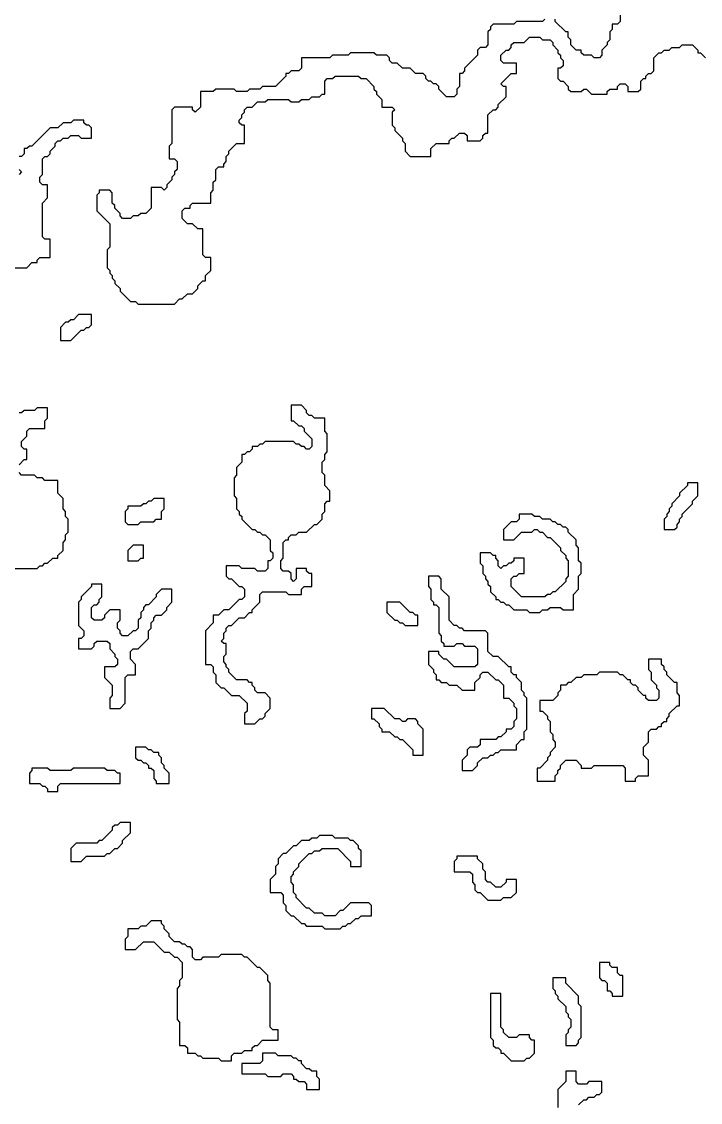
# Model space of a CAD drawing. Header units: metres. Extents: x 0 to 500, y 0 to 703.
# Drawn here: x 419.1 to 451.9, y 305.6 to 357.8 of the extents above; entities that cross this region are included whole.
import ezdxf

# ---------------------------------------------------------------- set-up
doc = ezdxf.new("R2010")
doc.units = ezdxf.units.M

msp = doc.modelspace()

# ---------------------------------------------------------------- linework, layer by layer
for points in [[(448, 358.5), (448, 357.75), (447.875, 357.625), (447.625, 357.625), (447.625, 357.375), (447.5, 357.25), (447.5, 356.875), (447.375, 356.75), (447.375, 356.625), (447.125, 356.375), (447.125, 356.125), (447, 356), (446.75, 356), (446.625, 356.125), (446.25, 356.125), (446.125, 356.25), (446.125, 356.375), (445.875, 356.375), (445.625, 356.625), (445.625, 356.875), (445.5, 357), (445.5, 357.25), (445.375, 357.25), (444.875, 357.75), (444.875, 357.875)], [(444.375, 357.875), (444.25, 357.75), (443, 357.75), (442.875, 357.625), (441.875, 357.625), (441.75, 357.5), (441.75, 357.375), (441.625, 357.25), (441.625, 356.625), (441.5, 356.5), (441.25, 356.5), (441.125, 356.375), (441.125, 356.125), (440.5, 355.5), (440.5, 355.375), (440.375, 355.25), (440.25, 355.25), (440.25, 354.625), (440.125, 354.5), (440.125, 354.25), (440, 354.125), (439.625, 354.125), (439.25, 354.5), (439.25, 354.625), (439.125, 354.75), (439, 354.75), (438.875, 354.875), (438.75, 354.875), (438.625, 355), (438.625, 355.125), (438.5, 355.25), (438.125, 355.25), (437.875, 355.5), (437.5, 355.5), (437.25, 355.75), (437, 355.75), (436.875, 355.875), (436.875, 356), (436.75, 356.125), (436.25, 356.125), (436.125, 356.25), (435, 356.25), (434.875, 356.125), (434.125, 356.125), (434, 356), (432.625, 356), (432.625, 355.5), (432.5, 355.375), (432.125, 355.375), (432, 355.25), (431.875, 355.25), (431.875, 355.125), (431.375, 354.625), (430.75, 354.625), (430.625, 354.5), (430.125, 354.5), (430, 354.375), (429.5, 354.375), (429.375, 354.5), (428.5, 354.5), (428.375, 354.375), (427.75, 354.375), (427.75, 353.625), (427.5, 353.375), (427.375, 353.5), (427.375, 353.625), (426.5, 353.625), (426.375, 353.5), (426.375, 351.875), (426.25, 351.75), (426.25, 351.125), (426.5, 351.125), (426.625, 351), (426.625, 350.625), (426.5, 350.5), (426.5, 350.375), (426.375, 350.25), (426.375, 350.125), (426.125, 349.875), (426.125, 349.75), (426, 349.625), (425.875, 349.75), (425.375, 349.75), (425.375, 348.75), (425.125, 348.5), (424.875, 348.5), (424.75, 348.375), (424.5, 348.375), (424.375, 348.25), (424, 348.25), (423.875, 348.375), (423.875, 348.5), (423.625, 348.75), (423.625, 348.875), (423.5, 349), (423.5, 349.5), (423.375, 349.625), (422.875, 349.625), (422.875, 349.5), (422.75, 349.375), (422.75, 348.625), (423.375, 348), (423.375, 346.875), (423.25, 346.75), (423.25, 345.875), (423.375, 345.75), (423.375, 345.625), (423.5, 345.5), (423.5, 345.375), (423.625, 345.25), (423.625, 345.125), (423.875, 344.875), (423.875, 344.75), (424.375, 344.25), (424.625, 344.25), (424.75, 344.125), (426.5, 344.125), (426.75, 344.375), (426.875, 344.375), (427.125, 344.625), (427.375, 344.625), (427.625, 344.875), (427.625, 345), (427.875, 345.25), (428, 345.25), (428, 345.5), (428.25, 345.75), (428.25, 346.375), (428, 346.375), (427.875, 346.5), (427.875, 347.75), (427.625, 347.75), (427.375, 348), (427.125, 348), (426.875, 348.25), (426.875, 348.625), (427, 348.75), (427.25, 348.75), (427.25, 348.875), (427.375, 349), (428.25, 349), (428.25, 349.5), (428.375, 349.625), (428.375, 350), (428.5, 350.125), (428.5, 350.625), (428.625, 350.75), (428.875, 350.75), (428.875, 350.875), (429, 351), (429, 351.25), (429.125, 351.375), (429.125, 351.5), (429.5, 351.875), (429.875, 351.875), (429.875, 352.75), (429.75, 352.75), (429.625, 352.875), (429.625, 353), (429.75, 353.125), (429.75, 353.25), (429.875, 353.375), (429.875, 353.5), (430, 353.625), (430.25, 353.625), (430.5, 353.875), (430.875, 353.875), (431, 354), (432, 354), (432.125, 353.875), (432.5, 353.875), (432.625, 354), (433, 354), (433.125, 354.125), (433.5, 354.125), (433.625, 354.25), (433.75, 354.25), (433.75, 354.875), (433.875, 355), (434.125, 355), (434.25, 355.125), (435.375, 355.125), (435.5, 355), (435.75, 355), (436.125, 354.625), (436.125, 354.5), (436.25, 354.375), (436.25, 354.25), (436.5, 354), (436.5, 353.625), (437, 353.625), (437.125, 353.5), (437, 353.375), (437, 352.75), (437.125, 352.625), (437.125, 352.5), (437.5, 352.125), (437.5, 352), (437.625, 351.875), (437.625, 351.5), (437.875, 351.25), (438.875, 351.25), (438.875, 351.625), (439.125, 351.875), (439.75, 351.875), (439.75, 352), (439.875, 352.125), (440, 352.125), (440.25, 352.375), (440.5, 352.375), (440.625, 352.25), (440.625, 352), (441.25, 352), (441.375, 352.125), (441.375, 352.25), (441.5, 352.375), (441.625, 352.375), (441.625, 353.25), (441.875, 353.5), (442, 353.5), (442.125, 353.625), (442.125, 353.75), (442.5, 354.125), (442.5, 354.625), (442.375, 354.625), (442.25, 354.75), (442.75, 355.25), (443, 355.25), (443, 355.75), (442.375, 355.75), (442.25, 355.875), (442.25, 356.125), (442.5, 356.375), (442.625, 356.375), (442.75, 356.5), (442.75, 356.625), (442.875, 356.75), (443.375, 356.75), (443.625, 357), (444.125, 357), (444.25, 356.875), (444.625, 356.875), (444.75, 356.75), (444.75, 356.625), (445, 356.375), (445, 356.25), (445.125, 356.125), (445.125, 356), (445.25, 355.875), (445.25, 355.625), (445.125, 355.5), (445, 355.5), (445, 355), (445.125, 354.875), (445.25, 354.875), (445.5, 354.625), (445.5, 354.5), (445.625, 354.375), (446.125, 354.375), (446.25, 354.5), (446.375, 354.5), (446.625, 354.25), (447.375, 354.25), (447.375, 354.375), (447.5, 354.5), (447.875, 354.5), (447.875, 354.625), (448, 354.75), (448.25, 354.75), (448.375, 354.625), (448.375, 354.375), (448.875, 354.375), (449, 354.5), (449, 354.875), (449.125, 355), (449.25, 355), (449.25, 355.125), (449.375, 355.25), (449.5, 355.25), (449.625, 355.375), (449.625, 356), (449.875, 356.25), (450, 356.25), (450.125, 356.375), (450.375, 356.375), (450.5, 356.5), (450.875, 356.5), (451, 356.625), (451.5, 356.625), (451.75, 356.375), (451.75, 356.25), (451.875, 356.25), (452.125, 356)], [(418.5, 345.875), (419.375, 345.875), (419.625, 346.125), (419.875, 346.125), (419.875, 346.25), (420, 346.375), (420.5, 346.375), (420.5, 347.25), (420.25, 347.25), (420.125, 347.375), (420.125, 349), (420.375, 349.25), (420.375, 349.875), (420.125, 349.875), (420, 350), (420, 350.25), (420.125, 350.375), (420.125, 351.125), (420.25, 351.25), (420.375, 351.25), (420.5, 351.375), (420.5, 351.5), (420.75, 351.75), (420.75, 351.875), (420.875, 352), (421, 352), (421.125, 352.125), (421.375, 352.125), (421.5, 352.25), (421.875, 352.25), (422, 352.125), (422.5, 352.125), (422.5, 352.625), (422.375, 352.75), (422.25, 352.75), (422.125, 352.875), (422.125, 353), (421.625, 353), (421.5, 352.875), (421.125, 352.875), (420.875, 352.625), (420.5, 352.625), (419.625, 351.75), (419.5, 351.75), (419.375, 351.625), (419.25, 351.625), (419.25, 351.375), (419.125, 351.25), (419, 351.25)], [(419, 350.625), (419.125, 350.5), (419, 350.375)], [(419, 336.375), (419.25, 336.625), (419.375, 336.625), (419.375, 337.125), (419.25, 337.125), (419.125, 337.25), (419.125, 337.5), (419.375, 337.75), (419.375, 338), (419.5, 338.125), (420.25, 338.125), (420.25, 338.5), (420.375, 338.625), (420.375, 339.125), (419.875, 339.125), (419.75, 339), (419.25, 339), (419.125, 338.875), (419, 338.875)], [(418.25, 331.375), (419.875, 331.375), (420, 331.5), (420.125, 331.5), (420.25, 331.625), (420.375, 331.625), (420.625, 331.875), (420.875, 331.875), (420.875, 332), (421.125, 332.25), (421.125, 332.625), (421.25, 332.75), (421.25, 333), (421.375, 333.125), (421.375, 333.75), (421.25, 333.875), (421.25, 334.125), (421.125, 334.25), (421.125, 334.75), (420.875, 335), (420.875, 335.625), (420.25, 335.625), (420.125, 335.75), (419.875, 335.75), (419.75, 335.875), (419.125, 335.875), (419, 336)], [(446, 305.5), (446.25, 305.75), (446.375, 305.75), (446.5, 305.875), (446.75, 305.875), (446.875, 306), (447, 306), (447.125, 306.125), (447.125, 306.625), (446.5, 306.625), (446.375, 306.5), (446, 306.5), (445.875, 306.625), (445.875, 307.125), (445.375, 307.125), (445.375, 306.625), (445, 306.25), (445, 305.375)]]:
    msp.add_lwpolyline(points)
for points in [[(421.875, 343.625), (421.625, 343.375), (421.5, 343.375), (421.375, 343.25), (421.25, 343.25), (421, 343), (421, 342.375), (421.5, 342.375), (422, 342.875), (422.125, 342.875), (422.25, 343), (422.375, 343), (422.5, 343.125), (422.5, 343.625)], [(432.125, 339.25), (432.125, 338.5), (432.25, 338.5), (432.5, 338.25), (432.625, 338.25), (432.75, 338.125), (432.75, 338), (433.125, 337.625), (433.125, 337.25), (433, 337.125), (432.875, 337.125), (432.75, 337.25), (432.625, 337.25), (432.5, 337.375), (432.375, 337.375), (432.25, 337.5), (430.875, 337.5), (430.75, 337.375), (430.625, 337.375), (430.5, 337.25), (430.25, 337.25), (430.25, 337.125), (430.125, 337), (430, 337), (429.875, 336.875), (429.75, 336.875), (429.75, 336.5), (429.5, 336.25), (429.5, 335.875), (429.375, 335.75), (429.375, 334.875), (429.5, 334.75), (429.5, 334.25), (429.625, 334.125), (429.625, 334), (429.75, 333.875), (429.75, 333.75), (430.25, 333.25), (430.375, 333.25), (430.5, 333.125), (430.625, 333.125), (430.75, 333), (430.875, 333), (431.125, 332.75), (431.125, 332.25), (431.25, 332.125), (431.25, 331.875), (431.125, 331.75), (431, 331.75), (431, 331.375), (430.875, 331.25), (430.5, 331.25), (430.375, 331.375), (429.75, 331.375), (429.625, 331.5), (429, 331.5), (429, 331), (429.125, 330.875), (429.25, 330.875), (429.625, 330.5), (429.75, 330.5), (429.875, 330.375), (429.875, 330), (429.75, 329.875), (429.625, 329.875), (429.125, 329.375), (428.875, 329.375), (428.625, 329.125), (428.375, 329.125), (428.375, 328.75), (428, 328.375), (428, 326.75), (428.25, 326.75), (428.375, 326.625), (428.375, 326.375), (428.5, 326.25), (428.5, 325.875), (428.75, 325.625), (428.875, 325.625), (429.25, 325.25), (429.625, 325.25), (430, 324.875), (430, 324.5), (429.875, 324.375), (429.875, 323.875), (430.375, 323.875), (430.625, 324.125), (430.75, 324.125), (430.875, 324.25), (430.875, 324.375), (431.125, 324.625), (431.125, 325.125), (430.875, 325.375), (430.5, 325.375), (430.375, 325.5), (430.375, 325.625), (430.25, 325.75), (430.25, 325.875), (430.125, 325.875), (430, 326), (429.5, 326), (429.125, 326.375), (429.125, 326.5), (429, 326.625), (429, 326.75), (428.875, 326.875), (428.875, 327.125), (429, 327.25), (429, 327.75), (428.875, 327.75), (428.75, 327.875), (428.875, 328), (428.875, 328.25), (429, 328.375), (429, 328.5), (429.125, 328.625), (429.25, 328.625), (429.625, 329), (429.875, 329), (430.125, 329.25), (430.25, 329.25), (430.25, 329.375), (430.625, 329.75), (430.625, 330.125), (430.75, 330.25), (431.875, 330.25), (432, 330.125), (432.625, 330.125), (432.625, 330.375), (432.75, 330.5), (433.125, 330.5), (433.125, 331.125), (433, 331.125), (432.875, 331.25), (432.875, 331.375), (432.375, 331.375), (432.375, 330.875), (432.25, 330.75), (432.125, 330.875), (432.125, 331.125), (432, 331.25), (431.75, 331.25), (431.625, 331.375), (431.625, 331.75), (431.75, 331.875), (431.75, 332.625), (431.875, 332.75), (432, 332.75), (432, 332.875), (432.125, 333), (432.375, 333), (432.5, 333.125), (432.875, 333.125), (433.25, 333.5), (433.375, 333.5), (433.625, 333.75), (433.625, 334), (433.75, 334.125), (433.75, 334.5), (433.875, 334.625), (434, 334.625), (434, 335.125), (433.75, 335.375), (433.75, 335.875), (433.625, 336), (433.625, 336.5), (433.75, 336.625), (433.75, 336.875), (433.875, 337), (433.875, 337.875), (433.75, 338), (433.75, 338.625), (433.25, 338.625), (433.125, 338.75), (433, 338.75), (432.875, 338.875), (432.875, 339), (432.625, 339.25)], [(451.25, 335.5), (451.25, 335.375), (450.875, 335), (450.875, 334.875), (450.5, 334.5), (450.5, 334.375), (450.375, 334.25), (450.375, 334.125), (450.25, 334), (450.25, 333.875), (450.125, 333.75), (450.125, 333.25), (450.625, 333.25), (450.75, 333.375), (450.75, 333.5), (450.875, 333.625), (450.875, 333.75), (451, 333.875), (451, 334), (451.5, 334.5), (451.5, 334.625), (451.75, 334.875), (451.75, 335.5)], [(425.5, 334.75), (425.375, 334.625), (425.25, 334.625), (425.125, 334.5), (425, 334.5), (424.875, 334.375), (424.25, 334.375), (424.25, 334.25), (424.125, 334.125), (424.125, 333.625), (424.25, 333.5), (424.75, 333.5), (424.875, 333.625), (425.5, 333.625), (425.625, 333.75), (425.875, 333.75), (425.875, 334.125), (426, 334.25), (426, 334.75)], [(443.125, 334), (443.125, 333.75), (443, 333.625), (442.75, 333.625), (442.375, 333.25), (442.375, 332.75), (442.875, 332.75), (443.25, 333.125), (443.75, 333.125), (443.875, 333.25), (444, 333.25), (444.125, 333.125), (444.25, 333.125), (444.5, 332.875), (444.625, 332.875), (445.125, 332.375), (445.125, 332.25), (445.375, 332), (445.375, 331.875), (445.5, 331.75), (445.5, 331), (445.375, 330.875), (445.375, 330.75), (444.875, 330.25), (444.75, 330.25), (444.625, 330.125), (444.5, 330.125), (444.375, 330), (443.25, 330), (442.75, 330.5), (442.75, 330.875), (442.875, 331), (443, 331), (443.125, 331.125), (443.375, 331.125), (443.375, 331.875), (442.875, 331.875), (442.875, 331.75), (442.75, 331.625), (442.625, 331.625), (442.5, 331.5), (442.375, 331.5), (442.25, 331.375), (442.125, 331.5), (442.125, 331.75), (442, 331.875), (442, 332), (441.875, 332), (441.75, 332.125), (441.25, 332.125), (441.25, 331.625), (441.375, 331.5), (441.375, 331.125), (441.5, 331), (441.5, 330.875), (441.625, 330.75), (441.625, 330.625), (441.75, 330.5), (441.75, 330.25), (442, 330), (442, 329.875), (442.125, 329.875), (442.25, 329.75), (442.375, 329.75), (442.5, 329.625), (442.625, 329.625), (442.875, 329.375), (443.5, 329.375), (443.625, 329.25), (444.125, 329.25), (444.25, 329.375), (444.5, 329.375), (444.625, 329.5), (445.125, 329.5), (445.25, 329.375), (445.75, 329.375), (445.75, 330.125), (446, 330.375), (446, 331), (446.125, 331.125), (446.125, 331.625), (446, 331.75), (446, 332.375), (445.875, 332.5), (445.875, 332.75), (445.5, 333.125), (445.5, 333.25), (445.375, 333.375), (445.25, 333.375), (445.125, 333.5), (445, 333.5), (444.875, 333.625), (444.75, 333.625), (444.625, 333.75), (444.25, 333.75), (444.125, 333.875), (443.875, 333.875), (443.75, 334)], [(424.5, 332.5), (424.25, 332.25), (424.25, 331.75), (424.75, 331.75), (424.875, 331.875), (425, 331.875), (425, 332.5)], [(438.75, 331), (438.75, 330.5), (438.875, 330.375), (438.875, 329.875), (439, 329.75), (439, 329.625), (439.125, 329.625), (439.25, 329.5), (439.25, 328.25), (439.375, 328.125), (439.375, 327.875), (439.5, 327.75), (439.5, 327.625), (440, 327.625), (440.125, 327.75), (440.375, 327.75), (440.5, 327.625), (441, 327.625), (441.125, 327.5), (441.125, 326.75), (441, 326.625), (440, 326.625), (439.625, 327), (439.5, 327), (439.25, 327.25), (439.25, 327.375), (438.75, 327.375), (438.75, 326.75), (439, 326.5), (439, 326.375), (439.125, 326.25), (439.125, 326), (439.25, 326), (439.375, 325.875), (439.625, 325.875), (439.75, 325.75), (440.125, 325.75), (440.375, 325.5), (441, 325.5), (441, 325.875), (441.25, 326.125), (441.25, 326.25), (441.375, 326.375), (441.625, 326.375), (442, 326), (442.125, 326), (442.375, 325.75), (442.375, 325.125), (442.625, 325.125), (442.875, 324.875), (442.875, 324.75), (443, 324.625), (443, 324.125), (442.875, 324), (442.875, 323.75), (442.75, 323.625), (442.5, 323.625), (442.5, 323.5), (442.25, 323.25), (442.125, 323.25), (442, 323.125), (441.25, 323.125), (441.25, 322.875), (441.125, 322.75), (440.75, 322.75), (440.625, 322.625), (440.625, 322.375), (440.375, 322.125), (440.375, 321.625), (440.875, 321.625), (441.125, 321.875), (441.125, 322), (441.375, 322.25), (441.625, 322.25), (441.75, 322.375), (441.875, 322.375), (442, 322.5), (442.125, 322.5), (442.25, 322.625), (443, 322.625), (443, 322.875), (443.25, 323.125), (443.375, 323.125), (443.375, 323.5), (443.5, 323.625), (443.5, 325.125), (443.375, 325.25), (443.375, 325.375), (443.25, 325.5), (443.25, 325.875), (443, 326.125), (443, 326.25), (442.875, 326.25), (442.75, 326.375), (442.75, 326.625), (442.625, 326.625), (442.125, 327.125), (441.875, 327.125), (441.625, 327.375), (441.625, 328.25), (441.5, 328.375), (440.5, 328.375), (440.375, 328.5), (440.25, 328.5), (440.125, 328.625), (440, 328.625), (439.75, 328.875), (439.75, 330), (439.375, 330.375), (439.375, 330.875), (439.25, 331)], [(422.5, 330.625), (422.5, 330.5), (422, 330), (422, 329.875), (421.875, 329.75), (421.875, 328.625), (422.125, 328.375), (422.125, 328.125), (422, 328), (421.875, 328), (421.875, 327.5), (422.5, 327.5), (422.625, 327.625), (422.625, 327.75), (422.75, 327.875), (423.25, 327.875), (423.375, 327.75), (423.375, 327.5), (423.625, 327.25), (423.625, 327.125), (423.75, 327), (423.75, 326.75), (423.625, 326.625), (423.125, 326.625), (423.125, 326.125), (423.5, 325.75), (423.5, 325.25), (423.375, 325.125), (423.375, 324.625), (423.875, 324.625), (424.125, 324.875), (424.125, 326.125), (424.25, 326.25), (424.625, 326.25), (424.625, 326.75), (424.375, 327), (424.375, 327.375), (424.5, 327.5), (424.75, 327.5), (425.25, 328), (425.25, 328.375), (425.375, 328.5), (425.375, 328.75), (425.5, 328.875), (425.5, 329), (425.625, 329.125), (425.875, 329.125), (426.125, 329.375), (426.125, 329.5), (426.375, 329.75), (426.375, 330.375), (425.875, 330.375), (425.625, 330.125), (425.625, 330), (425.25, 329.625), (425.125, 329.625), (425, 329.5), (425, 329.375), (424.875, 329.25), (424.875, 329), (424.75, 328.875), (424.75, 328.5), (424.625, 328.375), (424.5, 328.375), (424.25, 328.125), (424, 328.125), (423.875, 328.25), (423.875, 328.375), (423.75, 328.5), (423.75, 328.75), (423.875, 328.875), (423.875, 329.375), (423.375, 329.375), (423.125, 329.125), (423.125, 329), (423, 328.875), (422.625, 328.875), (422.5, 329), (422.5, 329.5), (422.625, 329.625), (422.75, 329.625), (422.875, 329.75), (422.875, 329.875), (423, 330), (423, 330.625)], [(436.75, 329.75), (436.75, 329.25), (437.125, 328.875), (437.25, 328.875), (437.375, 328.75), (437.5, 328.75), (437.625, 328.625), (438.25, 328.625), (438.25, 329.125), (438.125, 329.125), (438, 329.25), (437.875, 329.25), (437.375, 329.75)], [(449.375, 327), (449.375, 326.5), (449.5, 326.375), (449.5, 326), (449.75, 325.75), (449.75, 325.625), (449.875, 325.5), (449.875, 325.125), (449.75, 325), (449.375, 325), (449.25, 325.125), (449.25, 325.25), (449.125, 325.25), (448.875, 325.5), (448.875, 325.625), (448.75, 325.75), (448.625, 325.75), (448.5, 325.875), (448.5, 326), (448.375, 326), (448.125, 326.25), (448, 326.25), (447.875, 326.375), (447, 326.375), (446.875, 326.25), (446.25, 326.25), (446.125, 326.125), (445.875, 326.125), (445.625, 325.875), (445.5, 325.875), (445.375, 325.75), (445.125, 325.75), (445.125, 325.5), (445, 325.375), (445, 325.25), (444.75, 325), (444.125, 325), (444.125, 324.5), (444.25, 324.5), (444.5, 324.25), (444.5, 324.125), (444.625, 324), (444.625, 323.5), (444.75, 323.375), (444.75, 323.125), (444.875, 323), (444.875, 322.75), (444.625, 322.5), (444.625, 322.375), (444.5, 322.25), (444.5, 322.125), (444.125, 321.75), (444, 321.75), (444, 321.125), (444.875, 321.125), (444.875, 321.375), (445, 321.5), (445, 321.625), (445.125, 321.75), (445.125, 321.875), (445.375, 322.125), (445.875, 322.125), (446.125, 321.875), (446.125, 321.75), (446.625, 321.75), (446.75, 321.875), (448.125, 321.875), (448.25, 321.75), (448.25, 321.125), (448.75, 321.125), (448.75, 321.25), (448.875, 321.375), (449.375, 321.375), (449.375, 322.125), (449.125, 322.375), (449.125, 322.75), (449.375, 323), (449.375, 323.5), (449.5, 323.625), (449.75, 323.625), (449.875, 323.75), (450, 323.75), (450, 323.875), (450.125, 324), (450.25, 324), (450.25, 324.125), (450.375, 324.25), (450.375, 324.375), (450.75, 324.75), (450.875, 324.75), (450.875, 325.25), (450.75, 325.375), (450.75, 325.875), (450.625, 325.875), (450.25, 326.25), (450.25, 326.375), (450.125, 326.5), (450.125, 326.625), (450, 326.75), (450, 327)], [(436, 324.625), (436, 324.125), (436.125, 324.125), (436.375, 323.875), (436.375, 323.75), (436.5, 323.625), (436.5, 323.5), (436.875, 323.5), (437.125, 323.25), (437.25, 323.25), (437.375, 323.125), (437.5, 323.125), (438, 322.625), (438, 322.375), (438.5, 322.375), (438.5, 323.625), (438.25, 323.875), (438.25, 324), (438.125, 324.125), (437.75, 324.125), (437.625, 324), (437.5, 324), (437.375, 324.125), (437.125, 324.125), (436.625, 324.625)], [(424.625, 322.75), (424.625, 322.25), (424.75, 322.125), (424.875, 322.125), (425, 322), (425.125, 322), (425.25, 321.875), (425.25, 321.75), (425.375, 321.75), (425.5, 321.625), (425.5, 321.25), (425.625, 321.125), (425.625, 321), (426.25, 321), (426.25, 321.5), (426, 321.75), (426, 321.875), (425.875, 322), (425.875, 322.25), (425.75, 322.375), (425.75, 322.5), (425.5, 322.5), (425.375, 322.625), (425.25, 322.625), (425.125, 322.75)], [(419.625, 321.75), (419.625, 321.625), (419.5, 321.5), (419.5, 321), (420, 321), (420.125, 320.875), (420.25, 320.875), (420.375, 320.75), (420.375, 320.625), (420.875, 320.625), (420.875, 320.875), (421, 321), (423.875, 321), (423.875, 321.5), (423.75, 321.5), (423.625, 321.625), (423.25, 321.625), (423.125, 321.75), (421.625, 321.75), (421.5, 321.625), (420.5, 321.625), (420.375, 321.75)], [(423.875, 319.125), (423.75, 319), (423.625, 319), (423.5, 318.875), (423.5, 318.75), (423, 318.25), (422.875, 318.25), (422.75, 318.125), (421.75, 318.125), (421.5, 317.875), (421.5, 317.25), (422, 317.25), (422.25, 317.5), (423.125, 317.5), (423.25, 317.625), (423.375, 317.625), (423.625, 317.875), (423.75, 317.875), (424, 318.125), (424, 318.25), (424.375, 318.625), (424.375, 319.125)], [(433.5, 318.5), (433.375, 318.375), (433.125, 318.375), (433, 318.25), (432.625, 318.25), (432.375, 318), (432.25, 318), (431.875, 317.625), (431.75, 317.625), (431.5, 317.375), (431.5, 317.125), (431.375, 317), (431.375, 316.625), (431.125, 316.375), (431.125, 315.75), (431.625, 315.75), (431.75, 315.625), (431.75, 315.25), (431.875, 315.125), (431.875, 314.875), (432.125, 314.625), (432.25, 314.625), (432.625, 314.25), (432.75, 314.25), (432.875, 314.125), (433.625, 314.125), (433.75, 314), (434.5, 314), (434.625, 314.125), (434.75, 314.125), (434.875, 314.25), (435, 314.25), (435.25, 314.5), (435.375, 314.5), (435.5, 314.625), (436, 314.625), (436, 315.125), (435.875, 315.25), (435, 315.25), (434.625, 314.875), (434.5, 314.875), (434.25, 314.625), (433.75, 314.625), (433.625, 314.75), (433.25, 314.75), (433, 315), (432.875, 315), (432.375, 315.5), (432.375, 315.625), (432.25, 315.75), (432.25, 316.125), (432.125, 316.25), (432.125, 316.5), (432.25, 316.625), (432.25, 316.75), (432.5, 317), (432.5, 317.125), (433, 317.625), (433.125, 317.625), (433.25, 317.75), (433.5, 317.75), (433.625, 317.875), (434.375, 317.875), (435, 317.25), (435, 317), (435.5, 317), (435.5, 317.75), (435.375, 317.875), (435.375, 318), (435.125, 318.25), (435, 318.25), (434.875, 318.375), (434.25, 318.375), (434.125, 318.5)], [(440.125, 317.5), (440.125, 317.375), (440, 317.25), (440, 316.75), (440.75, 316.75), (440.875, 316.625), (440.875, 316.25), (441, 316.125), (441, 315.875), (441.125, 315.75), (441.25, 315.75), (441.625, 315.375), (442.25, 315.375), (442.375, 315.5), (442.75, 315.5), (443, 315.75), (443, 316.375), (442.5, 316.375), (442.5, 316.25), (442.25, 316), (442, 316), (441.75, 316.25), (441.625, 316.25), (441.5, 316.375), (441.5, 316.75), (441.375, 316.875), (441.375, 317.125), (441.125, 317.375), (441.125, 317.5)], [(425.375, 314.375), (425.125, 314.125), (424.875, 314.125), (424.75, 314), (424.25, 314), (424.25, 313.625), (424.125, 313.5), (424.125, 313), (424.625, 313), (425, 313.375), (425.5, 313.375), (426, 312.875), (426.25, 312.875), (426.5, 312.625), (426.625, 312.625), (426.875, 312.375), (426.875, 311.625), (426.75, 311.5), (426.75, 311.25), (426.625, 311.125), (426.625, 309.625), (426.75, 309.5), (426.75, 308.375), (427, 308.375), (427.125, 308.25), (427.125, 308), (427.5, 308), (427.625, 307.875), (427.75, 307.875), (427.875, 307.75), (428.625, 307.75), (428.75, 307.625), (429.25, 307.625), (429.25, 307.875), (429.375, 308), (429.75, 308), (429.875, 308.125), (430.25, 308.125), (430.25, 308.25), (430.375, 308.375), (430.5, 308.375), (430.75, 308.625), (431.5, 308.625), (431.5, 309.125), (431.25, 309.125), (431.125, 309.25), (431.125, 311.375), (431, 311.5), (431, 311.75), (430.625, 312.125), (430.5, 312.125), (430, 312.625), (429.875, 312.625), (429.75, 312.75), (428.75, 312.75), (428.625, 312.625), (427.875, 312.625), (427.75, 312.5), (427.5, 312.5), (427.375, 312.625), (427.375, 313), (427.25, 313.125), (427.125, 313.125), (427, 313.25), (426.875, 313.25), (426.75, 313.375), (426.5, 313.375), (426.25, 313.625), (426.25, 313.75), (426, 314), (426, 314.125), (425.875, 314.25), (425.875, 314.375)], [(447, 312.375), (447, 311.625), (447.125, 311.5), (447.25, 311.5), (447.375, 311.375), (447.375, 311), (447.5, 311), (447.625, 310.875), (447.625, 310.75), (448.125, 310.75), (448.125, 311.75), (448, 311.75), (447.875, 311.875), (447.875, 312.125), (447.625, 312.125), (447.5, 312.25), (447.5, 312.375)], [(444.75, 311.625), (444.75, 311.125), (444.875, 311), (444.875, 310.875), (445, 310.75), (445, 310.625), (445.375, 310.25), (445.375, 310), (445.5, 309.875), (445.5, 309.75), (445.625, 309.625), (445.625, 309.25), (445.5, 309.125), (445.5, 309), (445.375, 308.875), (445.375, 308.375), (445.875, 308.375), (446, 308.5), (446, 308.625), (446.125, 308.75), (446.125, 310.25), (446, 310.375), (446, 310.75), (445.375, 311.375), (445.375, 311.625)], [(441.75, 310.875), (441.75, 308.75), (441.875, 308.625), (441.875, 308.375), (442, 308.25), (442.125, 308.25), (442.25, 308.125), (442.25, 308), (442.375, 308), (442.75, 307.625), (443.375, 307.625), (443.5, 307.75), (443.625, 307.75), (443.875, 308), (443.875, 308.625), (443.75, 308.625), (443.625, 308.75), (443.625, 308.875), (443.125, 308.875), (443, 308.75), (442.625, 308.75), (442.375, 309), (442.375, 309.125), (442.25, 309.25), (442.25, 310.875)], [(430.75, 308), (430.75, 307.625), (430.625, 307.5), (429.75, 307.5), (429.75, 307), (430.875, 307), (431, 306.875), (431.625, 306.875), (431.75, 307), (432.125, 307), (432.25, 306.875), (432.25, 306.75), (432.375, 306.75), (432.5, 306.625), (432.75, 306.625), (432.875, 306.5), (432.875, 306.25), (433.5, 306.25), (433.5, 306.75), (433.375, 306.875), (433.375, 307.125), (433.125, 307.125), (433, 307.25), (432.875, 307.25), (432.625, 307.5), (432.625, 307.625), (432.5, 307.625), (432.375, 307.75), (432.25, 307.75), (432.125, 307.875), (431.5, 307.875), (431.375, 308)]]:
    msp.add_lwpolyline(points, close=True)

doc.saveas('drawing.dxf')
